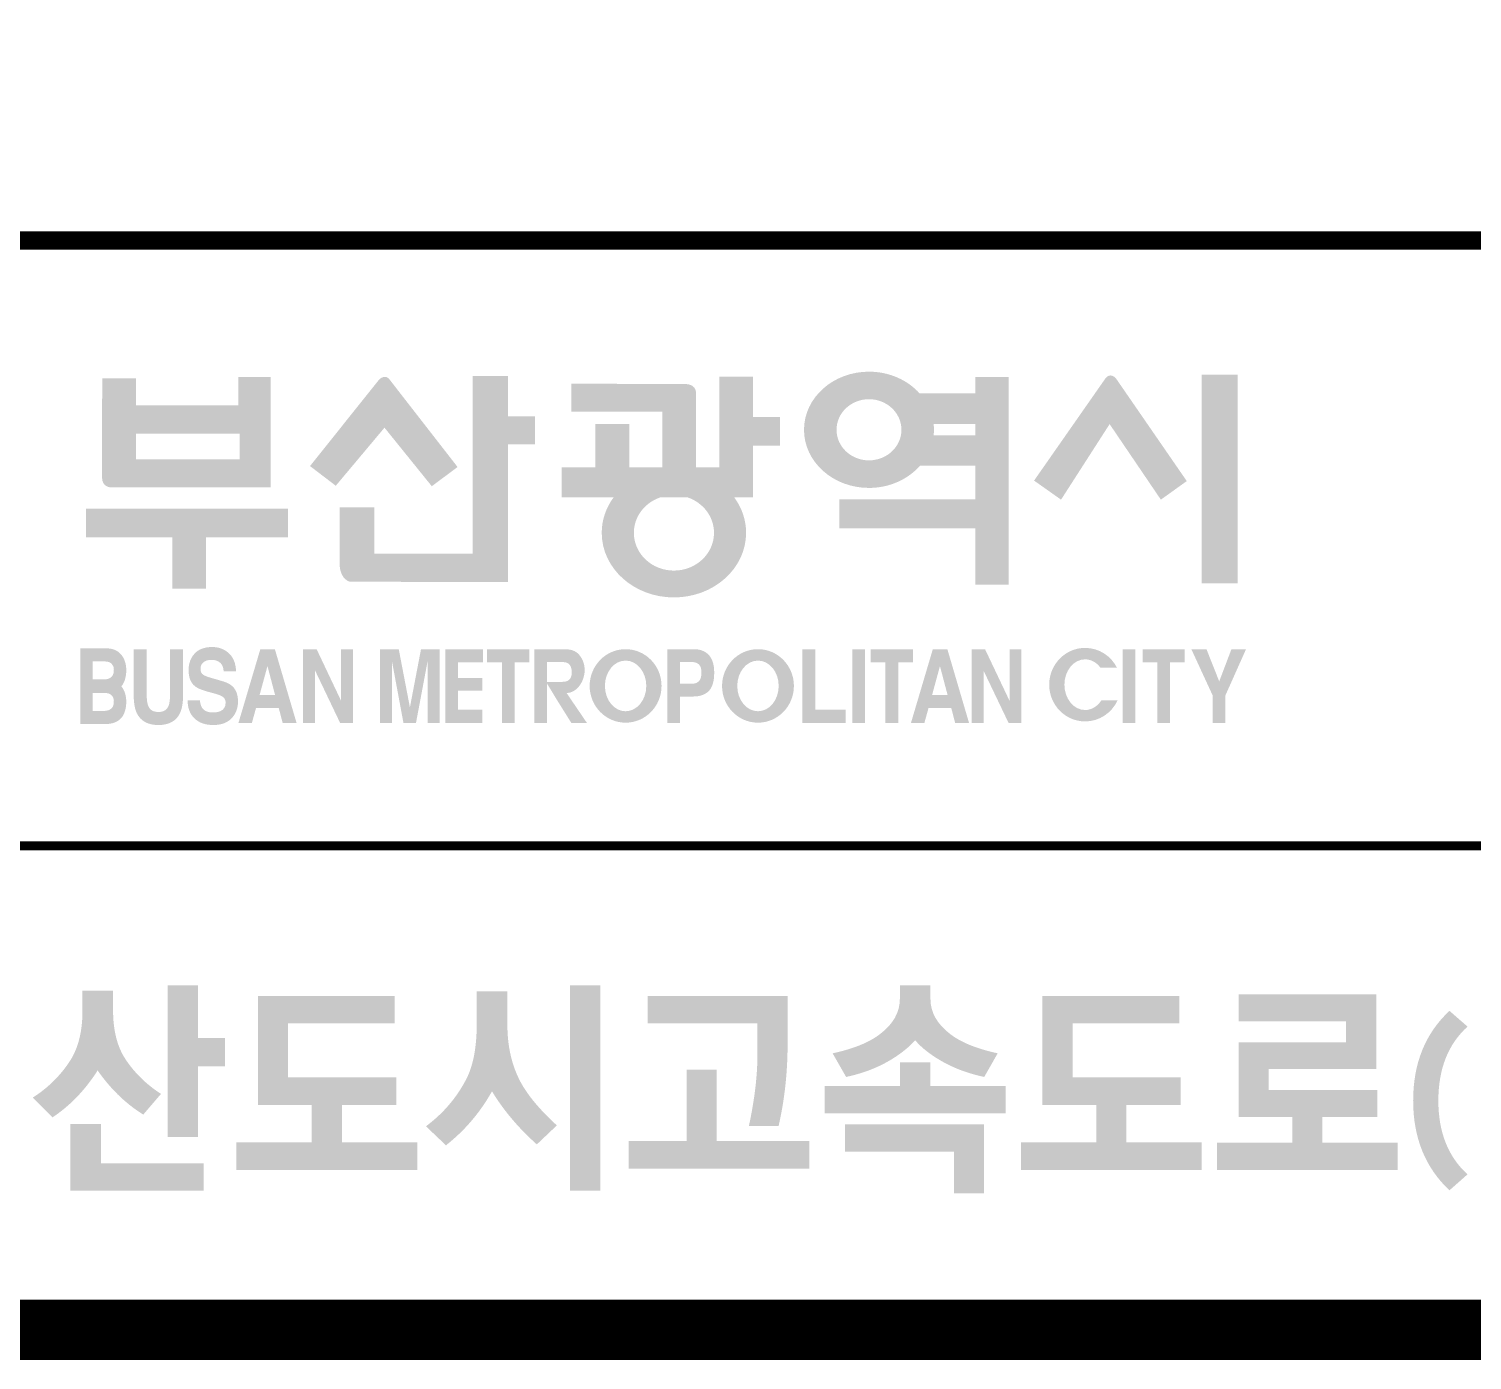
# Model space of a CAD drawing. Extents: x -689 to 317106, y 182884 to 219577.
# Drawn here: x 26351 to 28736, y 183834 to 186034 of the extents above; entities that cross this region are included whole.
import ezdxf
from ezdxf.enums import TextEntityAlignment as Align

# ---------------------------------------------------------------- set-up
doc = ezdxf.new("R2010")
doc.units = 0
doc.header["$LTSCALE"] = 500
doc.header["$MEASUREMENT"] = 0
for name, color, linetype in [('CX-BORD', 7, 'Continuous'), ('CX-BORD-LIN1', 7, 'Continuous'), ('CX-BORD-LIN2', 7, 'Continuous'), ('CZ-TEX0', 7, 'Continuous'), ('CZ-TEX1', 7, 'Continuous'), ('CZ-TEX2', 7, 'Continuous'), ('CZ-TEX3', 7, 'Continuous'), ('DO-GAK', 7, 'Continuous')]:
    doc.layers.add(name, color=color, linetype=linetype)
doc.styles.add('TB_BTXT', font='')
doc.styles.add('TB_TEXT', font='')
doc.styles.get('TB_BTXT').set_extended_font_data('Dotum')
doc.styles.get('TB_TEXT').set_extended_font_data('Dotum')

# ---------------------------------------------------------------- blocks, each defined once
blk = doc.blocks.new('CXBLKA1')
at = {"layer": 'CX-BORD'}
h = blk.add_hatch(color=7, dxfattribs=at)
h.dxf.hatch_style = 2
edge = h.paths.add_edge_path()
edge.add_spline(control_points=[(74.775, 30.559), (74.775, 29.901), (74.909, 29.368), (75.177, 28.958), (75.474, 28.503), (75.868, 28.116), (76.359, 27.798), (76.359, 27.798), (75.772, 27.115), (75.772, 27.115), (75.236, 27.449), (74.765, 27.891), (74.359, 28.442), (74.324, 28.488), (74.292, 28.533), (74.262, 28.579), (74.233, 28.523), (74.198, 28.467), (74.158, 28.412), (73.767, 27.84), (73.306, 27.378), (72.776, 27.024), (72.776, 27.024), (72.121, 27.676), (72.121, 27.676), (72.627, 28), (73.038, 28.407), (73.356, 28.897), (73.628, 29.322), (73.764, 29.876), (73.764, 30.559), (73.764, 30.559), (73.764, 31.211), (73.764, 31.211), (73.764, 31.211), (74.775, 31.211), (74.775, 31.211), (74.775, 31.211), (74.775, 30.559), (74.775, 30.559)], knot_values=[0, 0, 0, 0, 1, 1, 1, 2, 2, 2, 3, 3, 3, 4, 4, 4, 5, 5, 5, 6, 6, 6, 7, 7, 7, 8, 8, 8, 9, 9, 9, 10, 10, 10, 11, 11, 11, 12, 12, 12, 13, 13, 13, 13], degree=3, periodic=0)
h.paths.add_polyline_path([(77.764, 24.596), (73.363, 24.596), (73.363, 26.804), (74.374, 26.804), (74.374, 25.499), (77.764, 25.499)])
h.paths.add_polyline_path([(77.578, 31.386), (77.578, 29.641), (78.47, 29.641), (78.47, 28.715), (77.578, 28.715), (77.578, 26.372), (76.582, 26.372), (76.582, 31.386)])
h = blk.add_hatch(color=7, dxfattribs=at)
h.dxf.hatch_style = 2
h.paths.add_polyline_path([(79.563, 31.037), (84.083, 31.037), (84.083, 30.126), (80.559, 30.126), (80.559, 28.344), (84.135, 28.344), (84.135, 27.434), (82.336, 27.434), (82.336, 26.197), (84.826, 26.197), (84.826, 25.287), (78.849, 25.287), (78.849, 26.197), (81.339, 26.197), (81.339, 27.434), (79.563, 27.434)])
h = blk.add_hatch(color=7, dxfattribs=at)
h.dxf.hatch_style = 2
edge = h.paths.add_edge_path()
edge.add_spline(control_points=[(87.808, 30.081), (87.808, 29.378), (87.949, 28.756), (88.231, 28.215), (88.469, 27.765), (88.873, 27.279), (89.443, 26.758), (89.443, 26.758), (88.781, 26.129), (88.781, 26.129), (88.186, 26.66), (87.701, 27.231), (87.324, 27.843), (87.314, 27.858), (87.307, 27.871), (87.302, 27.881), (87.302, 27.881), (87.272, 27.836), (87.272, 27.836), (86.885, 27.158), (86.387, 26.579), (85.778, 26.099), (85.778, 26.099), (85.116, 26.728), (85.116, 26.728), (85.686, 27.153), (86.13, 27.671), (86.447, 28.283), (86.68, 28.733), (86.796, 29.35), (86.796, 30.134), (86.796, 30.134), (86.796, 31.189), (86.796, 31.189), (86.796, 31.189), (87.808, 31.189), (87.808, 31.189), (87.808, 31.189), (87.808, 30.081), (87.808, 30.081)], knot_values=[0, 0, 0, 0, 1, 1, 1, 2, 2, 2, 3, 3, 3, 4, 4, 4, 5, 5, 5, 6, 6, 6, 7, 7, 7, 8, 8, 8, 9, 9, 9, 10, 10, 10, 11, 11, 11, 12, 12, 12, 13, 13, 13, 13], degree=3, periodic=0)
h.paths.add_polyline_path([(89.882, 31.386), (90.878, 31.386), (90.878, 24.596), (89.882, 24.596)])
h = blk.add_hatch(color=7, dxfattribs=at)
h.dxf.hatch_style = 2
h.paths.add_polyline_path([(97.791, 26.243), (97.791, 25.332), (91.814, 25.332), (91.814, 26.243), (93.732, 26.243), (93.732, 28.602), (94.729, 28.602), (94.729, 26.243)])
edge = h.paths.add_edge_path()
edge.add_spline(control_points=[(97.07, 31.037), (97.07, 31.037), (97.07, 29.466), (97.07, 29.466), (97.07, 28.516), (96.971, 27.608), (96.773, 26.743), (96.773, 26.743), (95.791, 26.743), (95.791, 26.743), (95.98, 27.613), (96.074, 28.412), (96.074, 29.14), (96.074, 29.14), (96.074, 30.126), (96.074, 30.126), (96.074, 30.126), (92.446, 30.126), (92.446, 30.126), (92.446, 30.126), (92.446, 31.037), (92.446, 31.037), (92.446, 31.037), (97.07, 31.037), (97.07, 31.037)], knot_values=[0, 0, 0, 0, 1, 1, 1, 2, 2, 2, 3, 3, 3, 4, 4, 4, 5, 5, 5, 6, 6, 6, 7, 7, 7, 8, 8, 8, 8], degree=3, periodic=0)
h = blk.add_hatch(color=7, dxfattribs=at)
h.dxf.hatch_style = 2
h.paths.add_polyline_path([(104.274, 27.16), (98.297, 27.16), (98.297, 28.063), (100.787, 28.063), (100.787, 28.837), (101.783, 28.837), (101.783, 28.063), (104.274, 28.063)])
edge = h.paths.add_edge_path()
edge.add_spline(control_points=[(101.791, 30.938), (101.791, 30.493), (102.011, 30.104), (102.453, 29.77), (102.809, 29.497), (103.33, 29.287), (104.014, 29.14), (104.014, 29.14), (103.568, 28.359), (103.568, 28.359), (102.869, 28.506), (102.259, 28.771), (101.739, 29.155), (101.561, 29.287), (101.409, 29.426), (101.285, 29.573), (101.157, 29.426), (101.003, 29.287), (100.824, 29.155), (100.309, 28.771), (99.702, 28.506), (99.003, 28.359), (99.003, 28.359), (98.557, 29.14), (98.557, 29.14), (99.241, 29.287), (99.762, 29.497), (100.118, 29.77), (100.559, 30.104), (100.78, 30.493), (100.78, 30.938), (100.78, 30.938), (100.78, 31.386), (100.78, 31.386), (100.78, 31.386), (101.791, 31.386), (101.791, 31.386), (101.791, 31.386), (101.791, 30.938), (101.791, 30.938)], knot_values=[0, 0, 0, 0, 1, 1, 1, 2, 2, 2, 3, 3, 3, 4, 4, 4, 5, 5, 5, 6, 6, 6, 7, 7, 7, 8, 8, 8, 9, 9, 9, 10, 10, 10, 11, 11, 11, 12, 12, 12, 13, 13, 13, 13], degree=3, periodic=0)
h.paths.add_polyline_path([(98.966, 26.788), (103.56, 26.788), (103.56, 24.513), (102.564, 24.513), (102.564, 25.893), (98.966, 25.893)])
h = blk.add_hatch(color=7, dxfattribs=at)
h.dxf.hatch_style = 2
h.paths.add_polyline_path([(105.493, 31.037), (110.013, 31.037), (110.013, 30.126), (106.489, 30.126), (106.489, 28.344), (110.065, 28.344), (110.065, 27.434), (108.266, 27.434), (108.266, 26.197), (110.756, 26.197), (110.756, 25.287), (104.779, 25.287), (104.779, 26.197), (107.27, 26.197), (107.27, 27.434), (105.493, 27.434)])
h = blk.add_hatch(color=7, dxfattribs=at)
h.dxf.hatch_style = 2
h.paths.add_polyline_path([(116.562, 27.039), (114.748, 27.039), (114.748, 26.182), (117.239, 26.182), (117.239, 25.287), (111.262, 25.287), (111.262, 26.182), (113.752, 26.182), (113.752, 27.039), (111.975, 27.039), (111.975, 29.504), (115.529, 29.504), (115.529, 30.195), (111.975, 30.195), (111.975, 31.09), (116.525, 31.09), (116.525, 28.624), (112.972, 28.624), (112.972, 27.927), (116.562, 27.927)])
h = blk.add_hatch(color=7, dxfattribs=at)
h.dxf.hatch_style = 2
edge = h.paths.add_edge_path()
edge.add_spline(control_points=[(117.746, 27.575), (117.746, 28.809), (118.146, 29.799), (118.946, 30.543), (118.946, 30.543), (119.543, 30.023), (119.543, 30.023), (118.9, 29.44), (118.579, 28.623), (118.579, 27.575), (118.579, 26.535), (118.9, 25.723), (119.543, 25.139), (119.543, 25.139), (118.946, 24.612), (118.946, 24.612), (118.146, 25.361), (117.746, 26.349), (117.746, 27.575)], knot_values=[0, 0, 0, 0, 1, 1, 1, 2, 2, 2, 3, 3, 3, 4, 4, 4, 5, 5, 5, 6, 6, 6, 6], degree=3, periodic=0)
at = {"layer": 'DO-GAK'}
h = blk.add_hatch(color=7, dxfattribs=at)
h.dxf.hatch_style = 2
edge = h.paths.add_edge_path()
edge.add_spline(control_points=[(81.284, 48.547), (81.284, 48.547), (83.56, 51.395), (83.56, 51.395), (83.56, 51.395), (83.777, 51.643), (83.947, 51.364), (83.947, 51.364), (86.161, 48.516), (86.161, 48.516), (86.161, 48.516), (85.309, 47.881), (85.309, 47.881), (85.309, 47.881), (83.746, 49.816), (83.746, 49.816), (83.746, 49.816), (82.136, 47.897), (82.136, 47.897), (82.136, 47.897), (81.284, 48.547), (81.284, 48.547)], knot_values=[0, 0, 0, 0, 1, 1, 1, 2, 2, 2, 3, 3, 3, 4, 4, 4, 5, 5, 5, 6, 6, 6, 7, 7, 7, 7], degree=3, periodic=0)
h = blk.add_hatch(color=7, dxfattribs=at)
h.dxf.hatch_style = 2
edge = h.paths.add_edge_path()
edge.add_spline(control_points=[(103.274, 51.494), (103.274, 51.494), (103.274, 50.946), (103.274, 50.946), (103.274, 50.946), (101.436, 50.946), (101.436, 50.946), (101.042, 51.385), (100.438, 51.667), (99.759, 51.667), (98.574, 51.667), (97.612, 50.807), (97.612, 49.746), (97.612, 48.685), (98.574, 47.825), (99.759, 47.825), (100.446, 47.825), (101.055, 48.114), (101.448, 48.562), (101.448, 48.562), (103.274, 48.562), (103.274, 48.562), (103.274, 48.562), (103.274, 47.448), (103.274, 47.448), (103.274, 47.448), (98.776, 47.448), (98.776, 47.448), (98.776, 47.448), (98.776, 46.488), (98.776, 46.488), (98.776, 46.488), (103.274, 46.488), (103.274, 46.488), (103.274, 46.488), (103.274, 44.63), (103.274, 44.63), (103.274, 44.63), (104.38, 44.63), (104.38, 44.63), (104.38, 44.63), (104.38, 51.494), (104.38, 51.494), (104.38, 51.494), (103.274, 51.494), (103.274, 51.494)], knot_values=[0, 0, 0, 0, 1, 1, 1, 2, 2, 2, 3, 3, 3, 4, 4, 4, 5, 5, 5, 6, 6, 6, 7, 7, 7, 8, 8, 8, 9, 9, 9, 10, 10, 10, 11, 11, 11, 12, 12, 12, 13, 13, 13, 14, 14, 14, 15, 15, 15, 15], degree=3, periodic=0)
edge = h.paths.add_edge_path()
edge.add_spline(control_points=[(99.759, 48.736), (99.167, 48.736), (98.687, 49.188), (98.687, 49.746), (98.687, 50.304), (99.167, 50.757), (99.759, 50.757), (100.352, 50.757), (100.832, 50.304), (100.832, 49.746), (100.832, 49.188), (100.352, 48.736), (99.759, 48.736)], knot_values=[0, 0, 0, 0, 1, 1, 1, 2, 2, 2, 3, 3, 3, 4, 4, 4, 4], degree=3, periodic=0)
edge = h.paths.add_edge_path()
edge.add_spline(control_points=[(101.897, 49.568), (101.903, 49.627), (101.907, 49.686), (101.907, 49.746), (101.907, 49.812), (101.903, 49.876), (101.896, 49.94), (101.896, 49.94), (103.274, 49.94), (103.274, 49.94), (103.274, 49.94), (103.274, 49.568), (103.274, 49.568), (103.274, 49.568), (101.897, 49.568), (101.897, 49.568)], knot_values=[0, 0, 0, 0, 1, 1, 1, 2, 2, 2, 3, 3, 3, 4, 4, 4, 5, 5, 5, 5], degree=3, periodic=0)
h = blk.add_hatch(color=7, dxfattribs=at)
h.dxf.hatch_style = 2
edge = h.paths.add_edge_path()
edge.add_spline(control_points=[(105.216, 48.067), (105.216, 48.067), (107.584, 51.457), (107.584, 51.457), (107.584, 51.457), (107.739, 51.658), (107.925, 51.441), (107.925, 51.441), (110.263, 48.051), (110.263, 48.051), (110.263, 48.051), (109.407, 47.437), (109.407, 47.437), (109.407, 47.437), (107.713, 49.934), (107.713, 49.934), (107.713, 49.934), (106.108, 47.437), (106.108, 47.437), (106.108, 47.437), (105.216, 48.067), (105.216, 48.067)], knot_values=[0, 0, 0, 0, 1, 1, 1, 2, 2, 2, 3, 3, 3, 4, 4, 4, 5, 5, 5, 6, 6, 6, 7, 7, 7, 7], degree=3, periodic=0)
h = blk.add_hatch(color=7, dxfattribs=at)
h.dxf.hatch_style = 2
h.paths.add_polyline_path([(111.948, 44.673), (111.948, 51.565), (110.758, 51.565), (110.758, 44.673)])
h = blk.add_hatch(color=7, dxfattribs=at)
h.dxf.hatch_style = 2
edge = h.paths.add_edge_path()
edge.add_spline(control_points=[(78.918, 51.488), (78.918, 51.488), (78.918, 50.558), (78.918, 50.558), (78.918, 50.558), (75.53, 50.558), (75.53, 50.558), (75.53, 50.558), (75.53, 51.45), (75.53, 51.45), (75.53, 51.45), (74.415, 51.45), (74.415, 51.45), (74.415, 51.45), (74.411, 48.16), (74.411, 48.16), (74.411, 47.835), (74.727, 47.839), (74.727, 47.839), (74.727, 47.839), (79.988, 47.839), (79.988, 47.839), (79.988, 47.839), (79.988, 51.488), (79.988, 51.488), (79.988, 51.488), (78.918, 51.488), (78.918, 51.488)], knot_values=[0, 0, 0, 0, 1, 1, 1, 2, 2, 2, 3, 3, 3, 4, 4, 4, 5, 5, 5, 6, 6, 6, 7, 7, 7, 8, 8, 8, 9, 9, 9, 9], degree=3, periodic=0)
h.paths.add_polyline_path([(78.963, 48.775), (75.53, 48.775), (75.53, 49.622), (78.963, 49.622)])
h = blk.add_hatch(color=7, dxfattribs=at)
h.dxf.hatch_style = 2
edge = h.paths.add_edge_path()
edge.add_spline(control_points=[(88.716, 50.188), (88.716, 50.188), (87.824, 50.188), (87.824, 50.188), (87.824, 50.188), (87.824, 51.519), (87.824, 51.519), (87.824, 51.519), (86.656, 51.519), (86.656, 51.519), (86.656, 51.519), (86.656, 45.654), (86.656, 45.654), (86.656, 45.654), (83.411, 45.654), (83.411, 45.654), (83.411, 45.654), (83.411, 47.185), (83.411, 47.185), (83.411, 47.185), (82.26, 47.185), (82.26, 47.185), (82.26, 47.185), (82.26, 45.281), (82.26, 45.281), (82.291, 44.77), (82.616, 44.723), (82.616, 44.723), (82.616, 44.723), (87.824, 44.718), (87.824, 44.718), (87.824, 44.718), (87.824, 49.265), (87.824, 49.265), (87.824, 49.265), (88.716, 49.265), (88.716, 49.265), (88.716, 49.265), (88.716, 50.188), (88.716, 50.188)], knot_values=[0, 0, 0, 0, 1, 1, 1, 2, 2, 2, 3, 3, 3, 4, 4, 4, 5, 5, 5, 6, 6, 6, 7, 7, 7, 8, 8, 8, 9, 9, 9, 10, 10, 10, 11, 11, 11, 12, 12, 12, 13, 13, 13, 13], degree=3, periodic=0)
h = blk.add_hatch(color=7, dxfattribs=at)
h.dxf.hatch_style = 2
edge = h.paths.add_edge_path()
edge.add_spline(control_points=[(95.928, 50.172), (95.928, 50.172), (95.928, 51.503), (95.928, 51.503), (95.928, 51.503), (94.814, 51.503), (94.814, 51.503), (94.814, 51.503), (94.814, 48.507), (94.814, 48.507), (94.814, 48.507), (94.04, 48.507), (94.04, 48.507), (94.04, 48.507), (94.047, 50.954), (94.047, 50.954), (94.04, 51.287), (93.668, 51.256), (93.668, 51.256), (93.668, 51.256), (89.922, 51.271), (89.922, 51.271), (89.922, 51.271), (89.922, 50.342), (89.922, 50.342), (89.922, 50.342), (92.925, 50.342), (92.925, 50.342), (92.925, 50.342), (92.925, 48.507), (92.925, 48.507), (92.925, 48.507), (91.842, 48.507), (91.842, 48.507), (91.842, 48.507), (91.842, 49.934), (91.842, 49.934), (91.842, 49.934), (90.712, 49.934), (90.712, 49.934), (90.712, 49.934), (90.712, 48.507), (90.712, 48.507), (90.712, 48.507), (89.598, 48.507), (89.598, 48.507), (89.598, 48.507), (89.598, 47.51), (89.598, 47.51), (89.598, 47.51), (91.317, 47.51), (91.317, 47.51), (91.07, 47.174), (90.926, 46.773), (90.926, 46.341), (90.926, 45.162), (91.994, 44.206), (93.312, 44.206), (94.63, 44.206), (95.698, 45.162), (95.698, 46.341), (95.698, 46.773), (95.554, 47.174), (95.308, 47.51), (95.308, 47.51), (95.928, 47.51), (95.928, 47.51), (95.928, 47.51), (95.928, 48.16), (95.928, 48.16), (95.928, 48.16), (95.928, 48.507), (95.928, 48.507), (95.928, 48.507), (95.928, 49.221), (95.928, 49.221), (95.928, 49.221), (96.82, 49.221), (96.82, 49.221), (96.82, 49.221), (96.82, 50.172), (96.82, 50.172), (96.82, 50.172), (95.928, 50.172), (95.928, 50.172)], knot_values=[0, 0, 0, 0, 1, 1, 1, 2, 2, 2, 3, 3, 3, 4, 4, 4, 5, 5, 5, 6, 6, 6, 7, 7, 7, 8, 8, 8, 9, 9, 9, 10, 10, 10, 11, 11, 11, 12, 12, 12, 13, 13, 13, 14, 14, 14, 15, 15, 15, 16, 16, 16, 17, 17, 17, 18, 18, 18, 19, 19, 19, 20, 20, 20, 21, 21, 21, 22, 22, 22, 23, 23, 23, 24, 24, 24, 25, 25, 25, 26, 26, 26, 27, 27, 27, 28, 28, 28, 28], degree=3, periodic=0)
edge = h.paths.add_edge_path()
edge.add_spline(control_points=[(93.312, 45.093), (92.581, 45.093), (91.988, 45.652), (91.988, 46.341), (91.988, 46.877), (92.347, 47.333), (92.852, 47.51), (92.852, 47.51), (93.773, 47.51), (93.773, 47.51), (94.277, 47.333), (94.637, 46.877), (94.637, 46.341), (94.637, 45.652), (94.044, 45.093), (93.312, 45.093)], knot_values=[0, 0, 0, 0, 1, 1, 1, 2, 2, 2, 3, 3, 3, 4, 4, 4, 5, 5, 5, 5], degree=3, periodic=0)
h = blk.add_hatch(color=7, dxfattribs=at)
h.dxf.hatch_style = 2
h.paths.add_polyline_path([(80.557, 47.138), (73.885, 47.138), (73.885, 46.194), (76.733, 46.194), (76.733, 44.495), (77.848, 44.495), (77.848, 46.194), (80.557, 46.194)])
h = blk.add_hatch(color=7, dxfattribs=at)
h.dxf.hatch_style = 2
edge = h.paths.add_edge_path()
edge.add_spline(control_points=[(75.031, 42.331), (74.913, 42.459), (74.754, 42.523), (74.554, 42.523), (74.554, 42.523), (73.689, 42.523), (73.689, 42.523), (73.689, 42.523), (73.689, 40.032), (73.689, 40.032), (73.689, 40.032), (74.101, 40.032), (74.101, 40.032), (74.101, 40.032), (74.101, 41.064), (74.101, 41.064), (74.101, 41.064), (74.523, 41.064), (74.523, 41.064), (74.743, 41.064), (74.913, 41.125), (75.031, 41.247), (75.15, 41.368), (75.208, 41.572), (75.211, 41.789), (75.214, 41.999), (75.15, 42.202), (75.031, 42.331)], knot_values=[0, 0, 0, 0, 1, 1, 1, 2, 2, 2, 3, 3, 3, 4, 4, 4, 5, 5, 5, 6, 6, 6, 7, 7, 7, 8, 8, 8, 9, 9, 9, 9], degree=3, periodic=0)
edge = h.paths.add_edge_path()
edge.add_spline(control_points=[(74.721, 41.578), (74.66, 41.525), (74.586, 41.498), (74.488, 41.498), (74.488, 41.498), (74.101, 41.498), (74.101, 41.498), (74.101, 41.498), (74.101, 42.091), (74.101, 42.091), (74.101, 42.091), (74.488, 42.091), (74.488, 42.091), (74.586, 42.091), (74.667, 42.073), (74.721, 42.018), (74.775, 41.963), (74.8, 41.899), (74.8, 41.829), (74.8, 41.76), (74.797, 41.645), (74.721, 41.578)], knot_values=[0, 0, 0, 0, 1, 1, 1, 2, 2, 2, 3, 3, 3, 4, 4, 4, 5, 5, 5, 6, 6, 6, 7, 7, 7, 7], degree=3, periodic=0)
h = blk.add_hatch(color=7, dxfattribs=at)
h.dxf.hatch_style = 2
edge = h.paths.add_edge_path()
edge.add_spline(control_points=[(75.456, 40.994), (75.456, 40.994), (75.456, 42.496), (75.456, 42.496), (75.456, 42.496), (75.887, 42.496), (75.887, 42.496), (75.887, 42.496), (75.887, 40.994), (75.887, 40.994), (75.887, 40.826), (75.904, 40.703), (75.937, 40.626), (75.988, 40.489), (76.101, 40.42), (76.273, 40.42), (76.445, 40.42), (76.557, 40.489), (76.608, 40.626), (76.641, 40.703), (76.658, 40.826), (76.658, 40.994), (76.658, 40.994), (76.658, 42.496), (76.658, 42.496), (76.658, 42.496), (77.089, 42.496), (77.089, 42.496), (77.089, 42.496), (77.089, 40.994), (77.089, 40.994), (77.089, 40.734), (77.056, 40.532), (76.989, 40.387), (76.864, 40.122), (76.625, 39.989), (76.273, 39.989), (75.921, 39.989), (75.682, 40.122), (75.556, 40.387), (75.489, 40.532), (75.456, 40.734), (75.456, 40.994)], knot_values=[0, 0, 0, 0, 1, 1, 1, 2, 2, 2, 3, 3, 3, 4, 4, 4, 5, 5, 5, 6, 6, 6, 7, 7, 7, 8, 8, 8, 9, 9, 9, 10, 10, 10, 11, 11, 11, 12, 12, 12, 13, 13, 13, 14, 14, 14, 14], degree=3, periodic=0)
h = blk.add_hatch(color=7, dxfattribs=at)
h.dxf.hatch_style = 2
edge = h.paths.add_edge_path()
edge.add_spline(control_points=[(77.238, 40.807), (77.238, 40.807), (77.643, 40.807), (77.643, 40.807), (77.656, 40.695), (77.681, 40.611), (77.719, 40.556), (77.788, 40.456), (77.906, 40.405), (78.073, 40.405), (78.173, 40.405), (78.255, 40.419), (78.317, 40.445), (78.436, 40.496), (78.495, 40.59), (78.495, 40.729), (78.495, 40.809), (78.465, 40.872), (78.407, 40.916), (78.348, 40.959), (78.255, 40.997), (78.13, 41.03), (78.13, 41.03), (77.915, 41.088), (77.915, 41.088), (77.703, 41.146), (77.557, 41.208), (77.476, 41.276), (77.339, 41.388), (77.271, 41.565), (77.271, 41.805), (77.271, 42.024), (77.337, 42.205), (77.469, 42.35), (77.602, 42.495), (77.796, 42.567), (78.052, 42.567), (78.266, 42.567), (78.449, 42.499), (78.6, 42.362), (78.751, 42.226), (78.831, 42.028), (78.838, 41.768), (78.838, 41.768), (78.43, 41.768), (78.43, 41.768), (78.423, 41.915), (78.369, 42.02), (78.27, 42.082), (78.204, 42.122), (78.122, 42.143), (78.023, 42.143), (77.914, 42.143), (77.827, 42.116), (77.762, 42.063), (77.696, 42.01), (77.664, 41.936), (77.664, 41.841), (77.664, 41.754), (77.696, 41.689), (77.76, 41.645), (77.801, 41.617), (77.89, 41.583), (78.025, 41.544), (78.025, 41.544), (78.375, 41.443), (78.375, 41.443), (78.528, 41.399), (78.644, 41.34), (78.722, 41.266), (78.844, 41.151), (78.904, 40.984), (78.904, 40.767), (78.904, 40.544), (78.833, 40.358), (78.691, 40.21), (78.549, 40.063), (78.349, 39.989), (78.09, 39.989), (77.825, 39.989), (77.617, 40.062), (77.465, 40.207), (77.313, 40.353), (77.238, 40.552), (77.238, 40.807)], knot_values=[0, 0, 0, 0, 1, 1, 1, 2, 2, 2, 3, 3, 3, 4, 4, 4, 5, 5, 5, 6, 6, 6, 7, 7, 7, 8, 8, 8, 9, 9, 9, 10, 10, 10, 11, 11, 11, 12, 12, 12, 13, 13, 13, 14, 14, 14, 15, 15, 15, 16, 16, 16, 17, 17, 17, 18, 18, 18, 19, 19, 19, 20, 20, 20, 21, 21, 21, 22, 22, 22, 23, 23, 23, 24, 24, 24, 25, 25, 25, 26, 26, 26, 27, 27, 27, 28, 28, 28, 28], degree=3, periodic=0)
h = blk.add_hatch(color=7, dxfattribs=at)
h.dxf.hatch_style = 2
h.paths.add_polyline_path([(80.122, 42.496), (79.642, 42.496), (78.917, 40.052), (79.361, 40.052), (79.501, 40.555), (80.25, 40.555), (80.381, 40.052), (80.841, 40.052)])
h.paths.add_polyline_path([(79.616, 40.976), (79.878, 41.937), (80.131, 40.976)])
h = blk.add_hatch(color=7, dxfattribs=at)
h.dxf.hatch_style = 2
h.paths.add_polyline_path([(81.057, 40.052), (81.057, 42.496), (81.502, 42.496), (82.311, 40.79), (82.311, 42.496), (82.707, 42.496), (82.707, 40.052), (82.282, 40.052), (81.453, 41.788), (81.453, 40.052)])
h = blk.add_hatch(color=7, dxfattribs=at)
h.dxf.hatch_style = 2
edge = h.paths.add_edge_path()
edge.add_spline(control_points=[(84.586, 40.574), (84.586, 40.574), (84.953, 42.496), (84.953, 42.496), (84.953, 42.496), (85.564, 42.496), (85.564, 42.496), (85.564, 42.496), (85.564, 40.052), (85.564, 40.052), (85.564, 40.052), (85.168, 40.052), (85.168, 40.052), (85.168, 40.052), (85.168, 41.705), (85.168, 41.705), (85.168, 41.753), (85.168, 41.819), (85.169, 41.905), (85.17, 41.991), (85.171, 42.057), (85.171, 42.103), (85.171, 42.103), (84.786, 40.052), (84.786, 40.052), (84.786, 40.052), (84.374, 40.052), (84.374, 40.052), (84.374, 40.052), (83.992, 42.103), (83.992, 42.103), (83.992, 42.057), (83.992, 41.991), (83.993, 41.905), (83.994, 41.819), (83.995, 41.753), (83.995, 41.705), (83.995, 41.705), (83.995, 40.052), (83.995, 40.052), (83.995, 40.052), (83.599, 40.052), (83.599, 40.052), (83.599, 40.052), (83.599, 42.496), (83.599, 42.496), (83.599, 42.496), (84.217, 42.496), (84.217, 42.496), (84.217, 42.496), (84.586, 40.574), (84.586, 40.574)], knot_values=[0, 0, 0, 0, 1, 1, 1, 2, 2, 2, 3, 3, 3, 4, 4, 4, 5, 5, 5, 6, 6, 6, 7, 7, 7, 8, 8, 8, 9, 9, 9, 10, 10, 10, 11, 11, 11, 12, 12, 12, 13, 13, 13, 14, 14, 14, 15, 15, 15, 16, 16, 16, 17, 17, 17, 17], degree=3, periodic=0)
h = blk.add_hatch(color=7, dxfattribs=at)
h.dxf.hatch_style = 2
h.paths.add_polyline_path([(87.004, 42.496), (87.004, 42.063), (86.177, 42.063), (86.177, 41.544), (86.978, 41.544), (86.978, 41.12), (86.177, 41.12), (86.177, 40.492), (86.976, 40.492), (86.976, 40.052), (85.762, 40.052), (85.762, 42.496)])
h = blk.add_hatch(color=7, dxfattribs=at)
h.dxf.hatch_style = 2
h.paths.add_polyline_path([(87.139, 42.496), (88.537, 42.496), (88.537, 42.063), (88.053, 42.063), (88.053, 40.052), (87.625, 40.052), (87.625, 42.063), (87.139, 42.063)])
h = blk.add_hatch(color=7, dxfattribs=at)
h.dxf.hatch_style = 2
edge = h.paths.add_edge_path()
edge.add_spline(control_points=[(89.767, 41.044), (90.085, 41.06), (90.24, 41.345), (90.289, 41.457), (90.337, 41.569), (90.361, 41.683), (90.361, 41.8), (90.361, 41.896), (90.349, 41.981), (90.323, 42.057), (90.297, 42.132), (90.262, 42.2), (90.218, 42.262), (90.165, 42.337), (90.1, 42.394), (90.023, 42.433), (89.946, 42.472), (89.837, 42.493), (89.694, 42.496), (89.694, 42.496), (88.698, 42.496), (88.698, 42.496), (88.698, 42.496), (88.698, 40.052), (88.698, 40.052), (88.698, 40.052), (89.113, 40.052), (89.113, 40.052), (89.113, 40.052), (89.113, 41.369), (89.113, 41.369), (89.113, 41.369), (89.413, 40.872), (89.413, 40.872), (89.413, 40.872), (89.926, 40.052), (89.926, 40.052), (89.926, 40.052), (90.441, 40.052), (90.441, 40.052), (90.441, 40.052), (89.767, 41.044), (89.767, 41.044)], knot_values=[0, 0, 0, 0, 1, 1, 1, 2, 2, 2, 3, 3, 3, 4, 4, 4, 5, 5, 5, 6, 6, 6, 7, 7, 7, 8, 8, 8, 9, 9, 9, 10, 10, 10, 11, 11, 11, 12, 12, 12, 13, 13, 13, 14, 14, 14, 14], degree=3, periodic=0)
edge = h.paths.add_edge_path()
edge.add_spline(control_points=[(89.113, 41.415), (89.113, 41.415), (89.113, 42.071), (89.113, 42.071), (89.113, 42.071), (89.606, 42.071), (89.606, 42.071), (89.698, 42.071), (89.767, 42.057), (89.813, 42.028), (89.895, 41.977), (89.935, 41.878), (89.935, 41.73), (89.935, 41.593), (89.893, 41.501), (89.809, 41.455), (89.761, 41.428), (89.689, 41.415), (89.594, 41.415), (89.594, 41.415), (89.113, 41.415), (89.113, 41.415)], knot_values=[0, 0, 0, 0, 1, 1, 1, 2, 2, 2, 3, 3, 3, 4, 4, 4, 5, 5, 5, 6, 6, 6, 7, 7, 7, 7], degree=3, periodic=0)
h = blk.add_hatch(color=7, dxfattribs=at)
h.dxf.hatch_style = 2
edge = h.paths.add_edge_path()
edge.add_spline(control_points=[(91.715, 42.496), (91.059, 42.496), (90.527, 41.952), (90.527, 41.281), (90.527, 40.61), (91.059, 40.067), (91.715, 40.067), (92.371, 40.067), (92.903, 40.61), (92.903, 41.281), (92.903, 41.952), (92.371, 42.496), (91.715, 42.496)], knot_values=[0, 0, 0, 0, 1, 1, 1, 2, 2, 2, 3, 3, 3, 4, 4, 4, 4], degree=3, periodic=0)
edge = h.paths.add_edge_path()
edge.add_spline(control_points=[(91.715, 40.444), (91.337, 40.444), (91.031, 40.819), (91.031, 41.281), (91.031, 41.744), (91.337, 42.119), (91.715, 42.119), (92.093, 42.119), (92.399, 41.744), (92.399, 41.281), (92.399, 40.819), (92.093, 40.444), (91.715, 40.444)], knot_values=[0, 0, 0, 0, 1, 1, 1, 2, 2, 2, 3, 3, 3, 4, 4, 4, 4], degree=3, periodic=0)
h = blk.add_hatch(color=7, dxfattribs=at)
h.dxf.hatch_style = 2
edge = h.paths.add_edge_path()
edge.add_spline(control_points=[(94.14, 41.44), (94.084, 41.381), (94.006, 41.352), (93.906, 41.352), (93.906, 41.352), (93.51, 41.352), (93.51, 41.352), (93.51, 41.352), (93.51, 42.071), (93.51, 42.071), (93.51, 42.071), (93.906, 42.071), (93.906, 42.071), (94.006, 42.071), (94.084, 42.044), (94.14, 41.99), (94.195, 41.936), (94.223, 41.846), (94.223, 41.718), (94.223, 41.591), (94.195, 41.498), (94.14, 41.44)], knot_values=[0, 0, 0, 0, 1, 1, 1, 2, 2, 2, 3, 3, 3, 4, 4, 4, 5, 5, 5, 6, 6, 6, 7, 7, 7, 7], degree=3, periodic=0)
edge = h.paths.add_edge_path()
edge.add_spline(control_points=[(94.462, 42.307), (94.34, 42.433), (94.178, 42.496), (93.974, 42.496), (93.974, 42.496), (93.089, 42.496), (93.089, 42.496), (93.089, 42.496), (93.089, 40.052), (93.089, 40.052), (93.089, 40.052), (93.51, 40.052), (93.51, 40.052), (93.51, 40.052), (93.51, 40.931), (93.51, 40.931), (93.51, 40.931), (93.942, 40.931), (93.942, 40.931), (94.167, 40.931), (94.34, 40.99), (94.462, 41.11), (94.583, 41.229), (94.644, 41.433), (94.644, 41.722), (94.644, 41.986), (94.583, 42.181), (94.462, 42.307)], knot_values=[0, 0, 0, 0, 1, 1, 1, 2, 2, 2, 3, 3, 3, 4, 4, 4, 5, 5, 5, 6, 6, 6, 7, 7, 7, 8, 8, 8, 9, 9, 9, 9], degree=3, periodic=0)
h = blk.add_hatch(color=7, dxfattribs=at)
h.dxf.hatch_style = 2
edge = h.paths.add_edge_path()
edge.add_spline(control_points=[(96.091, 42.496), (95.434, 42.496), (94.903, 41.952), (94.903, 41.281), (94.903, 40.61), (95.434, 40.067), (96.091, 40.067), (96.746, 40.067), (97.278, 40.61), (97.278, 41.281), (97.278, 41.952), (96.746, 42.496), (96.091, 42.496)], knot_values=[0, 0, 0, 0, 1, 1, 1, 2, 2, 2, 3, 3, 3, 4, 4, 4, 4], degree=3, periodic=0)
edge = h.paths.add_edge_path()
edge.add_spline(control_points=[(96.091, 40.444), (95.713, 40.444), (95.406, 40.819), (95.406, 41.281), (95.406, 41.744), (95.713, 42.119), (96.091, 42.119), (96.469, 42.119), (96.775, 41.744), (96.775, 41.281), (96.775, 40.819), (96.469, 40.444), (96.091, 40.444)], knot_values=[0, 0, 0, 0, 1, 1, 1, 2, 2, 2, 3, 3, 3, 4, 4, 4, 4], degree=3, periodic=0)
h = blk.add_hatch(color=7, dxfattribs=at)
h.dxf.hatch_style = 2
h.paths.add_polyline_path([(97.562, 40.052), (97.562, 42.496), (97.987, 42.496), (97.987, 40.492), (98.993, 40.492), (98.993, 40.052)])
h = blk.add_hatch(color=7, dxfattribs=at)
h.dxf.hatch_style = 2
h.paths.add_polyline_path([(99.208, 42.496), (99.208, 40.052), (99.63, 40.052), (99.63, 42.496)])
h = blk.add_hatch(color=7, dxfattribs=at)
h.dxf.hatch_style = 2
h.paths.add_polyline_path([(99.811, 42.496), (101.209, 42.496), (101.209, 42.063), (100.725, 42.063), (100.725, 40.052), (100.298, 40.052), (100.298, 42.063), (99.811, 42.063)])
h = blk.add_hatch(color=7, dxfattribs=at)
h.dxf.hatch_style = 2
h.paths.add_polyline_path([(102.35, 42.496), (101.87, 42.496), (101.145, 40.052), (101.589, 40.052), (101.729, 40.555), (102.478, 40.555), (102.609, 40.052), (103.069, 40.052)])
h.paths.add_polyline_path([(101.844, 40.976), (102.105, 41.937), (102.359, 40.976)])
h = blk.add_hatch(color=7, dxfattribs=at)
h.dxf.hatch_style = 2
h.paths.add_polyline_path([(103.546, 40.052), (103.546, 41.788), (104.376, 40.052), (104.8, 40.052), (104.8, 42.496), (104.405, 42.496), (104.405, 40.79), (103.595, 42.496), (103.15, 42.496), (103.15, 40.052)])
h = blk.add_hatch(color=7, dxfattribs=at)
h.dxf.hatch_style = 2
edge = h.paths.add_edge_path()
edge.add_spline(control_points=[(106.903, 40.485), (106.526, 40.485), (106.219, 40.86), (106.219, 41.323), (106.219, 41.785), (106.526, 42.16), (106.903, 42.16), (107.105, 42.16), (107.286, 42.053), (107.411, 41.883), (107.411, 41.883), (107.957, 41.883), (107.957, 41.883), (107.759, 42.272), (107.362, 42.538), (106.903, 42.538), (106.247, 42.538), (105.716, 41.993), (105.716, 41.323), (105.716, 40.652), (106.247, 40.108), (106.903, 40.108), (107.38, 40.108), (107.789, 40.395), (107.979, 40.809), (107.979, 40.809), (107.443, 40.809), (107.443, 40.809), (107.318, 40.612), (107.123, 40.485), (106.903, 40.485)], knot_values=[0, 0, 0, 0, 1, 1, 1, 2, 2, 2, 3, 3, 3, 4, 4, 4, 5, 5, 5, 6, 6, 6, 7, 7, 7, 8, 8, 8, 9, 9, 9, 10, 10, 10, 10], degree=3, periodic=0)
h = blk.add_hatch(color=7, dxfattribs=at)
h.dxf.hatch_style = 2
h.paths.add_polyline_path([(108.563, 42.496), (108.563, 40.052), (108.141, 40.052), (108.141, 42.496)])
h = blk.add_hatch(color=7, dxfattribs=at)
h.dxf.hatch_style = 2
h.paths.add_polyline_path([(108.8, 42.496), (110.198, 42.496), (110.198, 42.063), (109.714, 42.063), (109.714, 40.052), (109.286, 40.052), (109.286, 42.063), (108.8, 42.063)])
h = blk.add_hatch(color=7, dxfattribs=at)
h.dxf.hatch_style = 2
h.paths.add_polyline_path([(111.336, 41.432), (111.74, 42.496), (112.222, 42.496), (111.542, 40.971), (111.542, 40.052), (111.117, 40.052), (111.117, 40.971), (110.414, 42.496), (110.914, 42.496)])
h = blk.add_hatch(color=7, dxfattribs=at)
h.dxf.hatch_style = 2
edge = h.paths.add_edge_path()
edge.add_spline(control_points=[(75.031, 41.289), (74.913, 41.417), (74.754, 41.482), (74.554, 41.482), (74.554, 41.482), (73.689, 41.482), (73.689, 41.482), (73.689, 41.482), (73.689, 40.026), (73.689, 40.026), (73.689, 40.026), (74.101, 40.026), (74.101, 40.026), (74.101, 40.026), (74.101, 40.022), (74.101, 40.022), (74.101, 40.022), (74.523, 40.022), (74.523, 40.022), (74.743, 40.022), (74.913, 40.083), (75.031, 40.205), (75.15, 40.327), (75.208, 40.53), (75.211, 40.747), (75.214, 40.957), (75.15, 41.16), (75.031, 41.289)], knot_values=[0, 0, 0, 0, 1, 1, 1, 2, 2, 2, 3, 3, 3, 4, 4, 4, 5, 5, 5, 6, 6, 6, 7, 7, 7, 8, 8, 8, 9, 9, 9, 9], degree=3, periodic=0)
edge = h.paths.add_edge_path()
edge.add_spline(control_points=[(74.721, 40.536), (74.66, 40.483), (74.586, 40.456), (74.488, 40.456), (74.488, 40.456), (74.101, 40.456), (74.101, 40.456), (74.101, 40.456), (74.101, 41.049), (74.101, 41.049), (74.101, 41.049), (74.488, 41.049), (74.488, 41.049), (74.586, 41.049), (74.667, 41.031), (74.721, 40.976), (74.775, 40.921), (74.8, 40.857), (74.8, 40.788), (74.8, 40.718), (74.797, 40.603), (74.721, 40.536)], knot_values=[0, 0, 0, 0, 1, 1, 1, 2, 2, 2, 3, 3, 3, 4, 4, 4, 5, 5, 5, 6, 6, 6, 7, 7, 7, 7], degree=3, periodic=0)
at = {"layer": 'CX-BORD-LIN1', "color": 7, "const_width": 2}
blk.add_lwpolyline([(821, 20), (25, 20), (25, 574), (821, 574)], close=True, dxfattribs=at)
at = {"layer": 'CX-BORD-LIN1', "color": 7, "const_width": 0.6}
blk.add_lwpolyline([(821, 56), (25, 56)], dxfattribs=at)
at = {"layer": 'CX-BORD-LIN2', "color": 7, "const_width": 0.3}
blk.add_lwpolyline([(145, 36), (25, 36)], dxfattribs=at)
at = {"layer": 'CZ-TEX0', "color": 7, "style": 'TB_BTXT'}
blk.add_attdef('UD_TITLE', text='', height=10, dxfattribs=at).set_placement((423, 553), align=Align.MIDDLE_CENTER)
at = {"layer": 'CZ-TEX1', "color": 7, "style": 'TB_BTXT'}
blk.add_attdef('PI_CNAME', text='', height=5, dxfattribs=at).set_placement((40, 552), align=Align.BOTTOM_LEFT)
blk.add_attdef('UD_SUBTITLE', text='', height=7, dxfattribs=at).set_placement((423, 538), align=Align.MIDDLE_CENTER)
at = {"layer": 'CZ-TEX2', "color": 7}
for tag, height, style, p in [('UD_CDNAME', 4, 'TB_BTXT', (42, 544)), ('DA_STDNAME', 3, 'TB_TEXT', (783.494, 13.5))]:
    blk.add_attdef(tag, text='', height=height, dxfattribs=dict(at, style=style)).set_placement(p, align=Align.BOTTOM_LEFT)
at = {"layer": 'CZ-TEX2', "color": 7, "style": 'TB_TEXT'}
for tag, height, p in [('DC_RDATE4', 3.5, (353, 52.5)), ('DC_RAPP4', 3.5, (501.558, 52.5)), ('DC_RCHK4', 3.5, (542.361, 52.5)), ('DC_RDGN4', 3.5, (582.361, 52.5)), ('DC_RNUM4', 3, (320, 52)), ('FI_NAME', 4.5, (780, 51)), ('PI_TITLE', 4.5, (243, 50)), ('UD_CDIST', 4.5, (676, 50)), ('DC_RDATE3', 3.5, (353, 45.4)), ('DC_RAPP3', 3.5, (501.558, 45.4)), ('DC_RCHK3', 3.5, (542.361, 45.4)), ('DC_RDGN3', 3.5, (582.361, 45.4)), ('DC_RNUM3', 3, (320, 45)), ('DI_TITLE', 4.5, (780, 44)), ('PI_CDNAME', 4.5, (243, 38)), ('DC_RDATE2', 3.5, (353, 38.5)), ('DC_RAPP2', 3.5, (501.558, 38.5)), ('DC_RCHK2', 3.5, (542.361, 38.5)), ('DC_RDGN2', 3.5, (582.361, 38.5)), ('DA_HSCALE', 4.5, (658.5, 38)), ('DA_VSCALE', 4.5, (693, 38)), ('DC_RNUM2', 3, (320, 38)), ('DI_SUBTITLE', 3.5, (780, 37)), ('DC_RDATE1', 3.5, (353, 31.5)), ('DC_RAPP1', 3.5, (501.558, 31.5)), ('DC_RCHK1', 3.5, (542.361, 31.5)), ('DC_RDGN1', 3.5, (582.361, 31.5)), ('DC_RNUM1', 3, (320, 31)), ('PA_CCLASS', 4.5, (204, 26.5)), ('PI_STAGE', 4.5, (283, 26.5)), ('DI_DRWNO', 4.5, (676, 26.5)), ('DA_PAGENO', 4.5, (780, 26.5))]:
    blk.add_attdef(tag, text='', height=height, dxfattribs=at).set_placement(p, align=Align.MIDDLE_CENTER)
for tag, p in [('DC_RDES4', (377, 52.5)), ('DC_RDES3', (377, 45.4)), ('DC_RDES2', (377, 38.5)), ('DC_RDES1', (377.035, 31.5))]:
    blk.add_attdef(tag, text='', height=3.5, dxfattribs=at).set_placement(p, align=Align.MIDDLE_LEFT)
at = {"layer": 'CZ-TEX3', "color": 7, "style": 'TB_TEXT', "flags": 1}
for tag, p in [('PI_ID', (24, 16)), ('PI_CCODE', (31, 16)), ('PA_DSDATE', (47, 16)), ('PA_DEDATE', (64, 16)), ('PA_CSDATE', (81, 16)), ('PA_CEDATE', (98, 16)), ('PA_CFDATE', (114, 16)), ('EI_ENAME', (132, 16)), ('EI_DEPT', (146, 16)), ('EI_PERSON', (158, 16)), ('EI_EMAIL', (174, 16)), ('CI_CATEG', (189, 16)), ('CI_ROLE', (204, 16)), ('CI_ONAME', (216, 16)), ('CI_ADDR', (232, 16)), ('CI_TEL', (246, 16)), ('CI_FAX', (257, 16)), ('CI_HPADDR', (270, 16)), ('CI_CODE', (287, 16)), ('CI_DEPT', (300, 16)), ('CI_PERSON', (312, 16)), ('CI_EMAIL', (329, 16)), ('CI_PROLE', (342, 16)), ('DI_MANCODE', (357, 16)), ('DI_CATEG', (377, 16)), ('DI_LDATE', (392, 16)), ('DI_PCLASS', (407, 16)), ('DI_MMCLASS', (424, 16)), ('DI_MSCLASS', (443, 16)), ('DI_ECLASS', (462, 16)), ('DI_FNAME', (478, 16)), ('DC_ONAME', (493, 16)), ('DC_NNAME', (510, 16)), ('FI_CODE', (529, 16)), ('FI_CLASS', (545, 16)), ('FI_ICODE1', (563, 16)), ('FI_ICODE2', (581, 16)), ('------------', (597, 16))]:
    blk.add_attdef(tag, p, '', height=2, dxfattribs=at)

msp = doc.modelspace()

# ---------------------------------------------------------------- block references
at = {"xscale": 50, "yscale": 50, "zscale": 50}
msp.add_blockref('CXBLKA1', (22751.58188, 182884.30698), dxfattribs=at)

doc.saveas('drawing.dxf')
